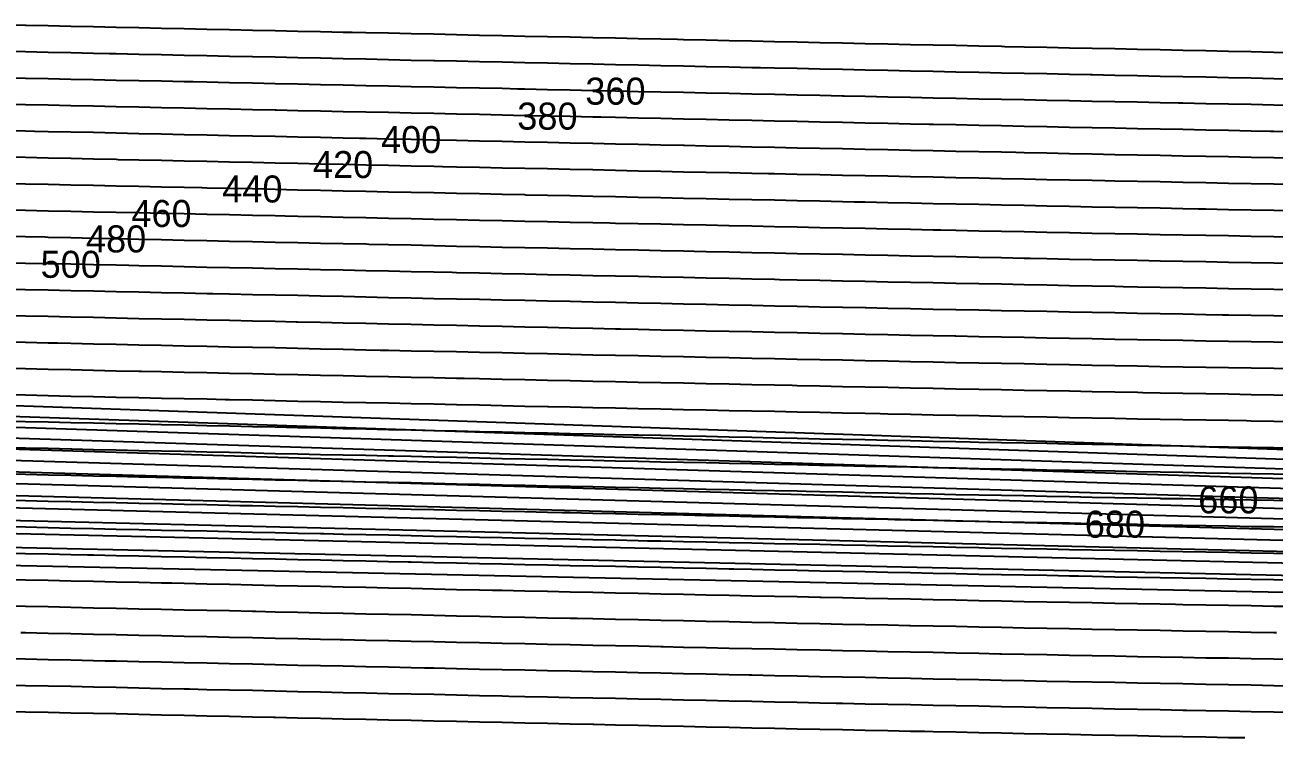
# Model space of a CAD drawing. Header units: metres. Extents: x 3386 to 5486, y 31 to 113.
# Drawn here: x 4256.4 to 4372, y 32.7 to 98.7 of the extents above; entities that cross this region are included whole.
import ezdxf
from ezdxf.enums import TextEntityAlignment as Align

# ---------------------------------------------------------------- set-up
doc = ezdxf.new("R2010")
doc.units = ezdxf.units.M
for name, color, linetype in [('Vs_320', 7, 'Continuous'), ('Vs_340', 7, 'Continuous'), ('Vs_360', 7, 'Continuous'), ('Vs_380', 7, 'Continuous'), ('Vs_400', 7, 'Continuous'), ('Vs_420', 7, 'Continuous'), ('Vs_440', 7, 'Continuous'), ('Vs_460', 7, 'Continuous'), ('Vs_480', 7, 'Continuous'), ('Vs_500', 7, 'Continuous'), ('Vs_520', 7, 'Continuous'), ('Vs_540', 7, 'Continuous'), ('Vs_560', 7, 'Continuous'), ('Vs_580', 7, 'Continuous'), ('Vs_600', 7, 'Continuous'), ('Vs_620', 7, 'Continuous'), ('Vs_640', 7, 'Continuous'), ('Vs_660', 7, 'Continuous'), ('Vs_680', 7, 'Continuous'), ('Vs_700', 7, 'Continuous'), ('Vs_720', 7, 'Continuous'), ('Vs_740', 7, 'Continuous'), ('Vs_760', 7, 'Continuous'), ('Vs_780', 7, 'Continuous'), ('Vs_800', 7, 'Continuous'), ('Vs_820', 7, 'Continuous'), ('Vs_840', 7, 'Continuous'), ('Vs_860', 7, 'Continuous'), ('Vs_880', 7, 'Continuous'), ('Vs_900', 7, 'Continuous'), ('Vs_920', 7, 'Continuous'), ('Vs_940', 7, 'Continuous'), ('Vs_960', 7, 'Continuous')]:
    doc.layers.add(name, color=color, linetype=linetype)

msp = doc.modelspace()

# ---------------------------------------------------------------- linework, layer by layer
at = {"layer": 'Vs_320'}
msp.add_lwpolyline([(4374.12, 96.1), (4372.02, 96.15), (4369.92, 96.19), (4367.81, 96.23), (4365.71, 96.28), (4363.61, 96.32), (4361.51, 96.37), (4359.41, 96.41), (4357.31, 96.46), (4355.21, 96.5), (4353.11, 96.55), (4351.01, 96.59), (4348.9, 96.64), (4347.12, 96.67), (4346.8, 96.68), (4344.7, 96.73), (4342.6, 96.77), (4340.5, 96.82), (4338.4, 96.86), (4336.3, 96.91), (4334.2, 96.95), (4332.1, 97), (4329.99, 97.04), (4327.89, 97.09), (4325.79, 97.13), (4323.69, 97.18), (4321.59, 97.22), (4319.49, 97.27), (4317.39, 97.31), (4316.81, 97.33), (4315.29, 97.36), (4313.19, 97.41), (4311.08, 97.45), (4308.98, 97.5), (4306.88, 97.54), (4304.78, 97.59), (4302.68, 97.63), (4300.58, 97.68), (4298.48, 97.72), (4296.38, 97.77), (4294.28, 97.82), (4292.17, 97.86), (4290.07, 97.91), (4287.97, 97.95), (4286.71, 97.98), (4285.87, 98), (4283.77, 98.04), (4281.67, 98.09), (4279.57, 98.13), (4277.47, 98.18), (4275.37, 98.23), (4273.26, 98.27), (4271.16, 98.32), (4269.06, 98.36), (4266.96, 98.41), (4264.86, 98.45), (4262.76, 98.5), (4260.66, 98.54), (4258.56, 98.59), (4256.53, 98.63), (4256.46, 98.63), (4254.35, 98.68)], dxfattribs=at)
at = {"layer": 'Vs_340'}
msp.add_lwpolyline([(4374.12, 93.66), (4372.02, 93.71), (4369.92, 93.75), (4367.81, 93.79), (4365.71, 93.84), (4363.61, 93.88), (4361.51, 93.92), (4359.41, 93.97), (4357.31, 94.01), (4355.21, 94.06), (4355.04, 94.06), (4353.11, 94.1), (4351.01, 94.15), (4348.9, 94.19), (4346.8, 94.23), (4344.7, 94.28), (4342.6, 94.32), (4340.5, 94.37), (4338.4, 94.41), (4336.3, 94.46), (4334.2, 94.5), (4332.1, 94.55), (4329.99, 94.6), (4327.89, 94.64), (4325.79, 94.69), (4324.5, 94.71), (4323.69, 94.73), (4321.59, 94.78), (4319.49, 94.82), (4317.39, 94.87), (4315.29, 94.91), (4313.19, 94.96), (4311.08, 95), (4308.98, 95.05), (4306.88, 95.1), (4304.78, 95.14), (4302.68, 95.19), (4300.58, 95.23), (4298.48, 95.28), (4296.38, 95.32), (4294.37, 95.37), (4294.28, 95.37), (4292.17, 95.41), (4290.07, 95.46), (4287.97, 95.51), (4285.87, 95.55), (4283.77, 95.6), (4281.67, 95.64), (4279.57, 95.69), (4277.47, 95.73), (4275.37, 95.78), (4273.26, 95.83), (4271.16, 95.87), (4269.06, 95.92), (4266.96, 95.96), (4264.86, 96.01), (4264.26, 96.02), (4262.76, 96.05), (4260.66, 96.1), (4258.56, 96.14), (4256.46, 96.19), (4254.35, 96.23)], dxfattribs=at)
at = {"layer": 'Vs_360'}
msp.add_lwpolyline([(4374.12, 91.22), (4372.02, 91.27), (4369.92, 91.31), (4367.81, 91.35), (4365.71, 91.39), (4363.61, 91.44), (4363.18, 91.45), (4361.51, 91.48), (4359.41, 91.53), (4357.31, 91.57), (4355.21, 91.61), (4353.11, 91.66), (4351.01, 91.7), (4348.9, 91.75), (4346.8, 91.79), (4344.7, 91.83), (4342.6, 91.88), (4340.5, 91.92), (4338.4, 91.97), (4336.3, 92.01), (4334.2, 92.06), (4332.26, 92.1), (4332.1, 92.1), (4329.99, 92.15), (4327.89, 92.19), (4325.79, 92.24), (4323.69, 92.28), (4321.59, 92.33), (4319.49, 92.38), (4317.39, 92.42), (4315.29, 92.47), (4313.19, 92.51), (4311.08, 92.56), (4308.98, 92.6), (4306.88, 92.65), (4304.78, 92.69), (4302.68, 92.74), (4302.04, 92.75), (4300.58, 92.79), (4298.48, 92.83), (4296.38, 92.88), (4294.28, 92.92), (4292.17, 92.97), (4290.07, 93.01), (4287.97, 93.06), (4285.87, 93.11), (4283.77, 93.15), (4281.67, 93.2), (4279.57, 93.24), (4277.47, 93.29), (4275.37, 93.33), (4273.26, 93.38), (4271.98, 93.41), (4271.16, 93.42), (4269.06, 93.47), (4266.96, 93.52), (4264.86, 93.56), (4262.76, 93.61), (4260.66, 93.65), (4258.56, 93.7), (4256.46, 93.74), (4254.35, 93.79)], dxfattribs=at)
at = {"layer": 'Vs_380'}
msp.add_lwpolyline([(4374.12, 88.79), (4372.02, 88.83), (4371.68, 88.83), (4369.92, 88.87), (4367.81, 88.91), (4365.71, 88.95), (4363.61, 89), (4361.51, 89.04), (4359.41, 89.08), (4357.31, 89.13), (4355.21, 89.17), (4353.11, 89.21), (4351.01, 89.26), (4348.9, 89.3), (4346.8, 89.35), (4344.7, 89.39), (4342.6, 89.43), (4340.5, 89.48), (4340.11, 89.49), (4338.4, 89.52), (4336.3, 89.57), (4334.2, 89.61), (4332.1, 89.66), (4329.99, 89.7), (4327.89, 89.75), (4325.79, 89.79), (4323.69, 89.84), (4321.59, 89.88), (4319.49, 89.93), (4317.39, 89.98), (4315.29, 90.02), (4313.19, 90.07), (4311.08, 90.11), (4309.74, 90.14), (4308.98, 90.16), (4306.88, 90.2), (4304.78, 90.25), (4302.68, 90.29), (4300.58, 90.34), (4298.48, 90.39), (4296.38, 90.43), (4294.28, 90.48), (4292.17, 90.52), (4290.07, 90.57), (4287.97, 90.61), (4285.87, 90.66), (4283.77, 90.71), (4281.67, 90.75), (4279.68, 90.79), (4279.57, 90.8), (4277.47, 90.84), (4275.37, 90.89), (4273.26, 90.93), (4271.16, 90.98), (4269.06, 91.02), (4266.96, 91.07), (4264.86, 91.12), (4262.76, 91.16), (4260.66, 91.21), (4258.56, 91.25), (4256.46, 91.3), (4254.35, 91.34)], dxfattribs=at)
at = {"layer": 'Vs_400'}
msp.add_lwpolyline([(4374.12, 86.35), (4372.02, 86.39), (4369.92, 86.43), (4367.81, 86.47), (4365.71, 86.51), (4363.61, 86.56), (4361.51, 86.6), (4359.41, 86.64), (4357.31, 86.68), (4355.21, 86.73), (4353.11, 86.77), (4351.01, 86.81), (4348.9, 86.86), (4348.13, 86.87), (4346.8, 86.9), (4344.7, 86.95), (4342.6, 86.99), (4340.5, 87.03), (4338.4, 87.08), (4336.3, 87.12), (4334.2, 87.17), (4332.1, 87.21), (4329.99, 87.26), (4327.89, 87.3), (4325.79, 87.35), (4323.69, 87.39), (4321.59, 87.44), (4319.49, 87.48), (4317.47, 87.53), (4317.39, 87.53), (4315.29, 87.57), (4313.19, 87.62), (4311.08, 87.67), (4308.98, 87.71), (4306.88, 87.76), (4304.78, 87.8), (4302.68, 87.85), (4300.58, 87.89), (4298.48, 87.94), (4296.38, 87.99), (4294.28, 88.03), (4292.17, 88.08), (4290.07, 88.12), (4287.97, 88.17), (4287.38, 88.18), (4285.87, 88.21), (4283.77, 88.26), (4281.67, 88.31), (4279.57, 88.35), (4277.47, 88.4), (4275.37, 88.44), (4273.26, 88.49), (4271.16, 88.53), (4269.06, 88.58), (4266.96, 88.62), (4264.86, 88.67), (4262.76, 88.72), (4260.66, 88.76), (4258.56, 88.81), (4257.31, 88.83), (4256.46, 88.85), (4254.35, 88.9)], dxfattribs=at)
at = {"layer": 'Vs_420'}
msp.add_lwpolyline([(4374.12, 83.91), (4372.02, 83.95), (4369.92, 83.99), (4367.81, 84.03), (4365.71, 84.07), (4363.61, 84.12), (4361.51, 84.16), (4359.41, 84.2), (4357.31, 84.24), (4356.39, 84.26), (4355.21, 84.29), (4353.11, 84.33), (4351.01, 84.37), (4348.9, 84.41), (4346.8, 84.46), (4344.7, 84.5), (4342.6, 84.55), (4340.5, 84.59), (4338.4, 84.63), (4336.3, 84.68), (4334.2, 84.72), (4332.1, 84.77), (4329.99, 84.81), (4327.89, 84.86), (4325.79, 84.9), (4325.26, 84.91), (4323.69, 84.95), (4321.59, 84.99), (4319.49, 85.04), (4317.39, 85.08), (4315.29, 85.13), (4313.19, 85.17), (4311.08, 85.22), (4308.98, 85.27), (4306.88, 85.31), (4304.78, 85.36), (4302.68, 85.4), (4300.58, 85.45), (4298.48, 85.49), (4296.38, 85.54), (4295.08, 85.57), (4294.28, 85.59), (4292.17, 85.63), (4290.07, 85.68), (4287.97, 85.72), (4285.87, 85.77), (4283.77, 85.81), (4281.67, 85.86), (4279.57, 85.91), (4277.47, 85.95), (4275.37, 86), (4273.26, 86.04), (4271.16, 86.09), (4269.06, 86.13), (4266.96, 86.18), (4265.06, 86.22), (4264.86, 86.23), (4262.76, 86.27), (4260.66, 86.32), (4258.56, 86.36), (4256.46, 86.41), (4254.35, 86.45)], dxfattribs=at)
at = {"layer": 'Vs_440'}
msp.add_lwpolyline([(4374.12, 81.48), (4372.02, 81.51), (4369.92, 81.55), (4367.81, 81.59), (4365.71, 81.64), (4365.04, 81.65), (4363.61, 81.68), (4361.51, 81.72), (4359.41, 81.76), (4357.31, 81.8), (4355.21, 81.84), (4353.11, 81.89), (4351.01, 81.93), (4348.9, 81.97), (4346.8, 82.02), (4344.7, 82.06), (4342.6, 82.1), (4340.5, 82.15), (4338.4, 82.19), (4336.3, 82.24), (4334.2, 82.28), (4333.16, 82.3), (4332.1, 82.32), (4329.99, 82.37), (4327.89, 82.41), (4325.79, 82.46), (4323.69, 82.5), (4321.59, 82.55), (4319.49, 82.59), (4317.39, 82.64), (4315.29, 82.68), (4313.19, 82.73), (4311.08, 82.78), (4308.98, 82.82), (4306.88, 82.87), (4304.78, 82.91), (4302.8, 82.95), (4302.68, 82.96), (4300.58, 83), (4298.48, 83.05), (4296.38, 83.09), (4294.28, 83.14), (4292.17, 83.19), (4290.07, 83.23), (4287.97, 83.28), (4285.87, 83.32), (4283.77, 83.37), (4281.67, 83.41), (4279.57, 83.46), (4277.47, 83.51), (4275.37, 83.55), (4273.26, 83.6), (4272.79, 83.61), (4271.16, 83.64), (4269.06, 83.69), (4266.96, 83.73), (4264.86, 83.78), (4262.76, 83.83), (4260.66, 83.87), (4258.56, 83.92), (4256.46, 83.96), (4254.35, 84.01)], dxfattribs=at)
at = {"layer": 'Vs_460'}
msp.add_lwpolyline([(4374.12, 79.04), (4372.02, 79.08), (4369.92, 79.12), (4367.81, 79.16), (4365.71, 79.2), (4363.61, 79.24), (4361.51, 79.28), (4359.41, 79.32), (4357.31, 79.36), (4355.21, 79.4), (4353.11, 79.44), (4351.01, 79.49), (4348.9, 79.53), (4346.8, 79.57), (4344.7, 79.62), (4342.6, 79.66), (4341.2, 79.69), (4340.5, 79.7), (4338.4, 79.75), (4336.3, 79.79), (4334.2, 79.84), (4332.1, 79.88), (4329.99, 79.92), (4327.89, 79.97), (4325.79, 80.01), (4323.69, 80.06), (4321.59, 80.1), (4319.49, 80.15), (4317.39, 80.19), (4315.29, 80.24), (4313.19, 80.28), (4311.08, 80.33), (4310.55, 80.34), (4308.98, 80.38), (4306.88, 80.42), (4304.78, 80.47), (4302.68, 80.51), (4300.58, 80.56), (4298.48, 80.6), (4296.38, 80.65), (4294.28, 80.7), (4292.17, 80.74), (4290.07, 80.79), (4287.97, 80.83), (4285.87, 80.88), (4283.77, 80.92), (4281.67, 80.97), (4280.52, 80.99), (4279.57, 81.02), (4277.47, 81.06), (4275.37, 81.11), (4273.26, 81.15), (4271.16, 81.2), (4269.06, 81.24), (4266.96, 81.29), (4264.86, 81.34), (4262.76, 81.38), (4260.66, 81.43), (4258.56, 81.47), (4256.46, 81.52), (4254.35, 81.56)], dxfattribs=at)
at = {"layer": 'Vs_480'}
msp.add_lwpolyline([(4374.12, 76.6), (4372.02, 76.64), (4369.92, 76.68), (4367.81, 76.72), (4365.71, 76.76), (4363.61, 76.8), (4361.51, 76.84), (4359.41, 76.88), (4357.31, 76.92), (4355.21, 76.96), (4353.11, 77), (4351.01, 77.04), (4349.47, 77.08), (4348.9, 77.09), (4346.8, 77.13), (4344.7, 77.17), (4342.6, 77.22), (4340.5, 77.26), (4338.4, 77.3), (4336.3, 77.35), (4334.2, 77.39), (4332.1, 77.44), (4329.99, 77.48), (4327.89, 77.52), (4325.79, 77.57), (4323.69, 77.61), (4321.59, 77.66), (4319.49, 77.7), (4318.36, 77.73), (4317.39, 77.75), (4315.29, 77.79), (4313.19, 77.84), (4311.08, 77.89), (4308.98, 77.93), (4306.88, 77.98), (4304.78, 78.02), (4302.68, 78.07), (4300.58, 78.11), (4298.48, 78.16), (4296.38, 78.2), (4294.28, 78.25), (4292.17, 78.3), (4290.07, 78.34), (4288.24, 78.38), (4287.97, 78.39), (4285.87, 78.43), (4283.77, 78.48), (4281.67, 78.53), (4279.57, 78.57), (4277.47, 78.62), (4275.37, 78.66), (4273.26, 78.71), (4271.16, 78.75), (4269.06, 78.8), (4266.96, 78.85), (4264.86, 78.89), (4262.76, 78.94), (4260.66, 78.98), (4258.56, 79.03), (4258.28, 79.04), (4256.46, 79.07), (4254.35, 79.12)], dxfattribs=at)
at = {"layer": 'Vs_500'}
msp.add_lwpolyline([(4374.12, 74.17), (4372.02, 74.2), (4369.92, 74.24), (4367.81, 74.28), (4365.71, 74.32), (4363.61, 74.36), (4361.51, 74.4), (4359.41, 74.44), (4358.08, 74.46), (4357.31, 74.48), (4355.21, 74.52), (4353.11, 74.56), (4351.01, 74.6), (4348.9, 74.64), (4346.8, 74.69), (4344.7, 74.73), (4342.6, 74.77), (4340.5, 74.82), (4338.4, 74.86), (4336.3, 74.9), (4334.2, 74.95), (4332.1, 74.99), (4329.99, 75.04), (4327.89, 75.08), (4326.26, 75.12), (4325.79, 75.13), (4323.69, 75.17), (4321.59, 75.22), (4319.49, 75.26), (4317.39, 75.31), (4315.29, 75.35), (4313.19, 75.4), (4311.08, 75.44), (4308.98, 75.49), (4306.88, 75.53), (4304.78, 75.58), (4302.68, 75.62), (4300.58, 75.67), (4298.48, 75.71), (4296.38, 75.76), (4295.98, 75.77), (4294.28, 75.81), (4292.17, 75.85), (4290.07, 75.9), (4287.97, 75.94), (4285.87, 75.99), (4283.77, 76.04), (4281.67, 76.08), (4279.57, 76.13), (4277.47, 76.17), (4275.37, 76.22), (4273.26, 76.26), (4271.16, 76.31), (4269.06, 76.36), (4266.96, 76.4), (4266.05, 76.42), (4264.86, 76.45), (4262.76, 76.49), (4260.66, 76.54), (4258.56, 76.59), (4256.46, 76.63), (4254.35, 76.68)], dxfattribs=at)
at = {"layer": 'Vs_520'}
msp.add_lwpolyline([(4374.12, 71.73), (4372.02, 71.77), (4369.92, 71.8), (4367.81, 71.84), (4367.27, 71.85), (4365.71, 71.88), (4363.61, 71.92), (4361.51, 71.96), (4359.41, 72), (4357.31, 72.04), (4355.21, 72.08), (4353.11, 72.12), (4351.01, 72.16), (4348.9, 72.2), (4346.8, 72.24), (4344.7, 72.29), (4342.6, 72.33), (4340.5, 72.37), (4338.4, 72.42), (4336.3, 72.46), (4334.28, 72.5), (4334.2, 72.5), (4332.1, 72.55), (4329.99, 72.59), (4327.89, 72.64), (4325.79, 72.68), (4323.69, 72.73), (4321.59, 72.77), (4319.49, 72.82), (4317.39, 72.86), (4315.29, 72.91), (4313.19, 72.95), (4311.08, 73), (4308.98, 73.04), (4306.88, 73.09), (4304.78, 73.13), (4303.75, 73.16), (4302.68, 73.18), (4300.58, 73.22), (4298.48, 73.27), (4296.38, 73.32), (4294.28, 73.36), (4292.17, 73.41), (4290.07, 73.45), (4287.97, 73.5), (4285.87, 73.55), (4283.77, 73.59), (4281.67, 73.64), (4279.57, 73.68), (4277.47, 73.73), (4275.37, 73.77), (4273.8, 73.81), (4273.26, 73.82), (4271.16, 73.87), (4269.06, 73.91), (4266.96, 73.96), (4264.86, 74), (4262.76, 74.05), (4260.66, 74.1), (4258.56, 74.14), (4256.46, 74.19), (4254.35, 74.23)], dxfattribs=at)
at = {"layer": 'Vs_540'}
msp.add_lwpolyline([(4374.12, 69.29), (4372.02, 69.33), (4369.92, 69.36), (4367.81, 69.4), (4365.71, 69.44), (4363.61, 69.48), (4361.51, 69.52), (4359.41, 69.55), (4357.31, 69.59), (4355.21, 69.64), (4353.11, 69.68), (4351.01, 69.72), (4348.9, 69.76), (4346.8, 69.8), (4344.7, 69.84), (4342.6, 69.89), (4342.5, 69.89), (4340.5, 69.93), (4338.4, 69.97), (4336.3, 70.02), (4334.2, 70.06), (4332.1, 70.11), (4329.99, 70.15), (4327.89, 70.19), (4325.79, 70.24), (4323.69, 70.28), (4321.59, 70.33), (4319.49, 70.37), (4317.39, 70.42), (4315.29, 70.46), (4313.19, 70.51), (4311.56, 70.54), (4311.08, 70.55), (4308.98, 70.6), (4306.88, 70.64), (4304.78, 70.69), (4302.68, 70.74), (4300.58, 70.78), (4298.48, 70.83), (4296.38, 70.87), (4294.28, 70.92), (4292.17, 70.96), (4290.07, 71.01), (4287.97, 71.06), (4285.87, 71.1), (4283.77, 71.15), (4281.67, 71.19), (4281.54, 71.2), (4279.57, 71.24), (4277.47, 71.29), (4275.37, 71.33), (4273.26, 71.38), (4271.16, 71.42), (4269.06, 71.47), (4266.96, 71.51), (4264.86, 71.56), (4262.76, 71.61), (4260.66, 71.65), (4258.56, 71.7), (4256.46, 71.74), (4254.35, 71.79)], dxfattribs=at)
at = {"layer": 'Vs_560'}
msp.add_lwpolyline([(4374.12, 66.85), (4372.02, 66.89), (4369.92, 66.92), (4367.81, 66.96), (4365.71, 67), (4363.61, 67.04), (4361.51, 67.07), (4359.41, 67.11), (4357.31, 67.15), (4355.21, 67.19), (4353.11, 67.23), (4351.01, 67.28), (4350.98, 67.28), (4348.9, 67.32), (4346.8, 67.36), (4344.7, 67.4), (4342.6, 67.44), (4340.5, 67.49), (4338.4, 67.53), (4336.3, 67.57), (4334.2, 67.62), (4332.1, 67.66), (4329.99, 67.71), (4327.89, 67.75), (4325.79, 67.79), (4323.69, 67.84), (4321.59, 67.88), (4319.49, 67.93), (4319.45, 67.93), (4317.39, 67.97), (4315.29, 68.02), (4313.19, 68.06), (4311.08, 68.11), (4308.98, 68.15), (4306.88, 68.2), (4304.78, 68.25), (4302.68, 68.29), (4300.58, 68.34), (4298.48, 68.38), (4296.38, 68.43), (4294.28, 68.47), (4292.17, 68.52), (4290.07, 68.57), (4289.3, 68.58), (4287.97, 68.61), (4285.87, 68.66), (4283.77, 68.7), (4281.67, 68.75), (4279.57, 68.8), (4277.47, 68.84), (4275.37, 68.89), (4273.26, 68.93), (4271.16, 68.98), (4269.06, 69.03), (4266.96, 69.07), (4264.86, 69.12), (4262.76, 69.16), (4260.66, 69.21), (4259.43, 69.24), (4258.56, 69.26), (4256.46, 69.3), (4254.35, 69.35)], dxfattribs=at)
at = {"layer": 'Vs_580'}
msp.add_lwpolyline([(4374.12, 64.41), (4372.02, 64.45), (4369.92, 64.48), (4367.81, 64.52), (4365.71, 64.56), (4363.61, 64.59), (4361.51, 64.63), (4359.89, 64.66), (4359.41, 64.67), (4357.31, 64.71), (4355.21, 64.75), (4353.11, 64.79), (4351.01, 64.83), (4348.9, 64.88), (4346.8, 64.92), (4344.7, 64.96), (4342.6, 65), (4340.5, 65.04), (4338.4, 65.09), (4336.3, 65.13), (4334.2, 65.17), (4332.1, 65.22), (4329.99, 65.26), (4327.89, 65.31), (4327.44, 65.32), (4325.79, 65.35), (4323.69, 65.4), (4321.59, 65.44), (4319.49, 65.49), (4317.39, 65.53), (4315.29, 65.58), (4313.19, 65.62), (4311.08, 65.67), (4308.98, 65.71), (4306.88, 65.76), (4304.78, 65.8), (4302.68, 65.85), (4300.58, 65.89), (4298.48, 65.94), (4297.07, 65.97), (4296.38, 65.99), (4294.28, 66.03), (4292.17, 66.08), (4290.07, 66.12), (4287.97, 66.17), (4285.87, 66.21), (4283.77, 66.26), (4281.67, 66.31), (4279.57, 66.35), (4277.47, 66.4), (4275.37, 66.44), (4273.26, 66.49), (4271.16, 66.54), (4269.06, 66.58), (4267.21, 66.62), (4266.96, 66.63), (4264.86, 66.67), (4262.76, 66.72), (4260.66, 66.77), (4258.56, 66.81), (4256.46, 66.86), (4254.35, 66.9)], dxfattribs=at)
at = {"layer": 'Vs_600'}
msp.add_lwpolyline([(4374.12, 61.97), (4372.02, 62.01), (4369.92, 62.04), (4369.48, 62.05), (4367.81, 62.08), (4365.71, 62.12), (4363.61, 62.15), (4361.51, 62.19), (4359.41, 62.23), (4357.31, 62.27), (4355.21, 62.31), (4353.11, 62.35), (4351.01, 62.39), (4348.9, 62.43), (4346.8, 62.47), (4344.7, 62.52), (4342.6, 62.56), (4340.5, 62.6), (4338.4, 62.65), (4336.3, 62.69), (4335.57, 62.7), (4334.2, 62.73), (4332.1, 62.78), (4329.99, 62.82), (4327.89, 62.86), (4325.79, 62.91), (4323.69, 62.95), (4321.59, 63), (4319.49, 63.04), (4317.39, 63.09), (4315.29, 63.13), (4313.19, 63.18), (4311.08, 63.22), (4308.98, 63.27), (4306.88, 63.31), (4304.88, 63.36), (4304.78, 63.36), (4302.68, 63.4), (4300.58, 63.45), (4298.48, 63.5), (4296.38, 63.54), (4294.28, 63.59), (4292.17, 63.63), (4290.07, 63.68), (4287.97, 63.73), (4285.87, 63.77), (4283.77, 63.82), (4281.67, 63.86), (4279.57, 63.91), (4277.47, 63.96), (4275.37, 64), (4274.97, 64.01), (4273.26, 64.05), (4271.16, 64.09), (4269.06, 64.14), (4266.96, 64.19), (4264.86, 64.23), (4262.76, 64.28), (4260.66, 64.32), (4258.56, 64.37), (4256.46, 64.42), (4254.35, 64.46)], dxfattribs=at)
at = {"layer": 'Vs_620'}
msp.add_lwpolyline([(4374.12, 59.53), (4372.02, 59.57), (4369.92, 59.6), (4367.81, 59.64), (4365.71, 59.67), (4363.61, 59.71), (4361.51, 59.75), (4359.41, 59.79), (4357.31, 59.83), (4355.21, 59.87), (4353.11, 59.91), (4351.01, 59.95), (4348.9, 59.99), (4346.8, 60.03), (4344.7, 60.07), (4343.9, 60.09), (4342.6, 60.12), (4340.5, 60.16), (4338.4, 60.2), (4336.3, 60.25), (4334.2, 60.29), (4332.1, 60.33), (4329.99, 60.38), (4327.89, 60.42), (4325.79, 60.47), (4323.69, 60.51), (4321.59, 60.55), (4319.49, 60.6), (4317.39, 60.64), (4315.29, 60.69), (4313.19, 60.73), (4312.75, 60.74), (4311.08, 60.78), (4308.98, 60.82), (4306.88, 60.87), (4304.78, 60.92), (4302.68, 60.96), (4300.58, 61.01), (4298.48, 61.05), (4296.38, 61.1), (4294.28, 61.14), (4292.17, 61.19), (4290.07, 61.24), (4287.97, 61.28), (4285.87, 61.33), (4283.77, 61.37), (4282.74, 61.4), (4281.67, 61.42), (4279.57, 61.47), (4277.47, 61.51), (4275.37, 61.56), (4273.26, 61.6), (4271.16, 61.65), (4269.06, 61.7), (4266.96, 61.74), (4264.86, 61.79), (4262.76, 61.84), (4260.66, 61.88), (4258.56, 61.93), (4256.46, 61.97), (4254.35, 62.02)], dxfattribs=at)
at = {"layer": 'Vs_640'}
msp.add_lwpolyline([(4374.12, 57.09), (4372.02, 57.12), (4369.92, 57.16), (4367.81, 57.2), (4365.71, 57.23), (4363.61, 57.27), (4361.51, 57.31), (4359.41, 57.35), (4357.31, 57.39), (4355.21, 57.43), (4353.11, 57.47), (4352.53, 57.48), (4351.01, 57.51), (4348.9, 57.55), (4346.8, 57.59), (4344.7, 57.63), (4342.6, 57.67), (4340.5, 57.72), (4338.4, 57.76), (4336.3, 57.8), (4334.2, 57.85), (4332.1, 57.89), (4329.99, 57.93), (4327.89, 57.98), (4325.79, 58.02), (4323.69, 58.07), (4321.59, 58.11), (4320.69, 58.13), (4319.49, 58.16), (4317.39, 58.2), (4315.29, 58.25), (4313.19, 58.29), (4311.08, 58.34), (4308.98, 58.38), (4306.88, 58.43), (4304.78, 58.47), (4302.68, 58.52), (4300.58, 58.56), (4298.48, 58.61), (4296.38, 58.66), (4294.28, 58.7), (4292.17, 58.75), (4290.52, 58.78), (4290.07, 58.79), (4287.97, 58.84), (4285.87, 58.89), (4283.77, 58.93), (4281.67, 58.98), (4279.57, 59.02), (4277.47, 59.07), (4275.37, 59.12), (4273.26, 59.16), (4271.16, 59.21), (4269.06, 59.25), (4266.96, 59.3), (4264.86, 59.35), (4262.76, 59.39), (4260.75, 59.44), (4260.66, 59.44), (4258.56, 59.49), (4256.46, 59.53), (4254.35, 59.58)], dxfattribs=at)
at = {"layer": 'Vs_660'}
msp.add_lwpolyline([(4374.12, 54.65), (4372.02, 54.68), (4369.92, 54.72), (4367.81, 54.75), (4365.71, 54.79), (4363.61, 54.83), (4361.56, 54.86), (4361.51, 54.87), (4359.41, 54.9), (4357.31, 54.94), (4355.21, 54.98), (4353.11, 55.02), (4351.01, 55.06), (4348.9, 55.11), (4346.8, 55.15), (4344.7, 55.19), (4342.6, 55.23), (4340.5, 55.27), (4338.4, 55.32), (4336.3, 55.36), (4334.2, 55.4), (4332.1, 55.45), (4329.99, 55.49), (4328.73, 55.52), (4327.89, 55.54), (4325.79, 55.58), (4323.69, 55.62), (4321.59, 55.67), (4319.49, 55.71), (4317.39, 55.76), (4315.29, 55.8), (4313.19, 55.85), (4311.08, 55.89), (4308.98, 55.94), (4306.88, 55.98), (4304.78, 56.03), (4302.68, 56.08), (4300.58, 56.12), (4298.48, 56.17), (4298.32, 56.17), (4296.38, 56.21), (4294.28, 56.26), (4292.17, 56.31), (4290.07, 56.35), (4287.97, 56.4), (4285.87, 56.44), (4283.77, 56.49), (4281.67, 56.54), (4279.57, 56.58), (4277.47, 56.63), (4275.37, 56.67), (4273.26, 56.72), (4271.16, 56.77), (4269.06, 56.81), (4268.53, 56.82), (4266.96, 56.86), (4264.86, 56.9), (4262.76, 56.95), (4260.66, 57), (4258.56, 57.04), (4256.46, 57.09), (4254.35, 57.14)], dxfattribs=at)
at = {"layer": 'Vs_680'}
msp.add_lwpolyline([(4374.12, 52.2), (4372.02, 52.24), (4371.21, 52.25), (4369.92, 52.27), (4367.81, 52.31), (4365.71, 52.35), (4363.61, 52.38), (4361.51, 52.42), (4359.41, 52.46), (4357.31, 52.5), (4355.21, 52.54), (4353.11, 52.58), (4351.01, 52.62), (4348.9, 52.66), (4346.8, 52.7), (4344.7, 52.75), (4342.6, 52.79), (4340.5, 52.83), (4338.4, 52.87), (4336.93, 52.9), (4336.3, 52.92), (4334.2, 52.96), (4332.1, 53), (4329.99, 53.05), (4327.89, 53.09), (4325.79, 53.14), (4323.69, 53.18), (4321.59, 53.23), (4319.49, 53.27), (4317.39, 53.32), (4315.29, 53.36), (4313.19, 53.41), (4311.08, 53.45), (4308.98, 53.5), (4306.88, 53.54), (4306.16, 53.56), (4304.78, 53.59), (4302.68, 53.63), (4300.58, 53.68), (4298.48, 53.73), (4296.38, 53.77), (4294.28, 53.82), (4292.17, 53.86), (4290.07, 53.91), (4287.97, 53.95), (4285.87, 54), (4283.77, 54.05), (4281.67, 54.09), (4279.57, 54.14), (4277.47, 54.19), (4276.31, 54.21), (4275.37, 54.23), (4273.26, 54.28), (4271.16, 54.32), (4269.06, 54.37), (4266.96, 54.42), (4264.86, 54.46), (4262.76, 54.51), (4260.66, 54.56), (4258.56, 54.6), (4256.46, 54.65), (4254.35, 54.69)], dxfattribs=at)
at = {"layer": 'Vs_700'}
for points in [[(3386.6, 93.52), (4884.3, 41.73)], [(4374.12, 49.76), (4372.02, 49.79), (4369.92, 49.83), (4367.81, 49.87), (4365.71, 49.9), (4363.61, 49.94), (4361.51, 49.98), (4359.41, 50.02), (4357.31, 50.06), (4355.21, 50.1), (4353.11, 50.14), (4351.01, 50.18), (4348.9, 50.22), (4346.8, 50.26), (4345.31, 50.29), (4344.7, 50.3), (4342.6, 50.35), (4340.5, 50.39), (4338.4, 50.43), (4336.3, 50.47), (4334.2, 50.52), (4332.1, 50.56), (4329.99, 50.61), (4327.89, 50.65), (4325.79, 50.69), (4323.69, 50.74), (4321.59, 50.78), (4319.49, 50.83), (4317.39, 50.87), (4315.29, 50.92), (4314.06, 50.94), (4313.19, 50.96), (4311.08, 51.01), (4308.98, 51.05), (4306.88, 51.1), (4304.78, 51.15), (4302.68, 51.19), (4300.58, 51.24), (4298.48, 51.28), (4296.38, 51.33), (4294.28, 51.37), (4292.17, 51.42), (4290.07, 51.47), (4287.97, 51.51), (4285.87, 51.56), (4284.09, 51.6), (4283.77, 51.61), (4281.67, 51.65), (4279.57, 51.7), (4277.47, 51.74), (4275.37, 51.79), (4273.26, 51.84), (4271.16, 51.88), (4269.06, 51.93), (4266.96, 51.98), (4264.86, 52.02), (4262.76, 52.07), (4260.66, 52.11), (4258.56, 52.16), (4256.46, 52.21), (4254.42, 52.25)]]:
    msp.add_lwpolyline(points, dxfattribs=at)
at = {"layer": 'Vs_720'}
for points in [[(3386.6, 91.76), (4891.05, 41.06)], [(4374.12, 47.31), (4372.02, 47.35), (4369.92, 47.38), (4367.81, 47.42), (4365.71, 47.46), (4363.61, 47.5), (4361.51, 47.54), (4359.41, 47.57), (4357.31, 47.61), (4355.21, 47.65), (4353.95, 47.68), (4353.11, 47.69), (4351.01, 47.74), (4348.9, 47.78), (4346.8, 47.82), (4344.7, 47.86), (4342.6, 47.9), (4340.5, 47.95), (4338.4, 47.99), (4336.3, 48.03), (4334.2, 48.08), (4332.1, 48.12), (4329.99, 48.16), (4327.89, 48.21), (4325.79, 48.25), (4323.69, 48.3), (4322.03, 48.33), (4321.59, 48.34), (4319.49, 48.39), (4317.39, 48.43), (4315.29, 48.48), (4313.19, 48.52), (4311.08, 48.57), (4308.98, 48.61), (4306.88, 48.66), (4304.78, 48.7), (4302.68, 48.75), (4300.58, 48.79), (4298.48, 48.84), (4296.38, 48.89), (4294.28, 48.93), (4292.17, 48.98), (4291.89, 48.98), (4290.07, 49.02), (4287.97, 49.07), (4285.87, 49.12), (4283.77, 49.16), (4281.67, 49.21), (4279.57, 49.26), (4277.47, 49.3), (4275.37, 49.35), (4273.26, 49.39), (4271.16, 49.44), (4269.06, 49.49), (4266.96, 49.53), (4264.86, 49.58), (4262.76, 49.63), (4262.22, 49.64), (4260.66, 49.67), (4258.56, 49.72), (4256.46, 49.77), (4254.35, 49.81)]]:
    msp.add_lwpolyline(points, dxfattribs=at)
at = {"layer": 'Vs_740'}
for points in [[(3386.6, 89.98), (4897.83, 40.41)], [(4374.12, 44.87), (4372.02, 44.9), (4369.92, 44.94), (4367.81, 44.98), (4365.71, 45.01), (4363.61, 45.05), (4362.91, 45.07), (4361.51, 45.09), (4359.41, 45.13), (4357.31, 45.17), (4355.21, 45.21), (4353.11, 45.25), (4351.01, 45.29), (4348.9, 45.33), (4346.8, 45.38), (4344.7, 45.42), (4342.6, 45.46), (4340.5, 45.5), (4338.4, 45.55), (4336.3, 45.59), (4334.2, 45.63), (4332.1, 45.68), (4330.11, 45.72), (4329.99, 45.72), (4327.89, 45.77), (4325.79, 45.81), (4323.69, 45.85), (4321.59, 45.9), (4319.49, 45.94), (4317.39, 45.99), (4315.29, 46.03), (4313.19, 46.08), (4311.08, 46.12), (4308.98, 46.17), (4306.88, 46.22), (4304.78, 46.26), (4302.68, 46.31), (4300.58, 46.35), (4299.71, 46.37), (4298.48, 46.4), (4296.38, 46.44), (4294.28, 46.49), (4292.17, 46.54), (4290.07, 46.58), (4287.97, 46.63), (4285.87, 46.68), (4283.77, 46.72), (4281.67, 46.77), (4279.57, 46.81), (4277.47, 46.86), (4275.37, 46.91), (4273.26, 46.95), (4271.16, 47), (4270.01, 47.03), (4269.06, 47.05), (4266.96, 47.09), (4264.86, 47.14), (4262.76, 47.19), (4260.66, 47.23), (4258.56, 47.28), (4256.46, 47.32), (4254.35, 47.37)]]:
    msp.add_lwpolyline(points, dxfattribs=at)
at = {"layer": 'Vs_760'}
for points in [[(3386.6, 88.18), (4904.66, 39.78)], [(4372.26, 42.45), (4372.02, 42.46), (4369.92, 42.49), (4367.81, 42.53), (4365.71, 42.57), (4363.61, 42.61), (4361.51, 42.65), (4359.41, 42.69), (4357.31, 42.73), (4355.21, 42.77), (4353.11, 42.81), (4351.01, 42.85), (4348.9, 42.89), (4346.8, 42.93), (4344.7, 42.98), (4342.6, 43.02), (4340.5, 43.06), (4338.4, 43.1), (4338.31, 43.11), (4336.3, 43.15), (4334.2, 43.19), (4332.1, 43.23), (4329.99, 43.28), (4327.89, 43.32), (4325.79, 43.37), (4323.69, 43.41), (4321.59, 43.46), (4319.49, 43.5), (4317.39, 43.55), (4315.29, 43.59), (4313.19, 43.64), (4311.08, 43.68), (4308.98, 43.73), (4307.57, 43.76), (4306.88, 43.77), (4304.78, 43.82), (4302.68, 43.87), (4300.58, 43.91), (4298.48, 43.96), (4296.38, 44), (4294.28, 44.05), (4292.17, 44.1), (4290.07, 44.14), (4287.97, 44.19), (4285.87, 44.23), (4283.77, 44.28), (4281.67, 44.33), (4279.57, 44.37), (4277.8, 44.41), (4277.47, 44.42), (4275.37, 44.47), (4273.26, 44.51), (4271.16, 44.56), (4269.06, 44.61), (4266.96, 44.65), (4264.86, 44.7), (4262.76, 44.74), (4260.66, 44.79), (4258.56, 44.84), (4256.46, 44.88), (4254.35, 44.93)]]:
    msp.add_lwpolyline(points, dxfattribs=at)
at = {"layer": 'Vs_780'}
for points in [[(3386.6, 86.31), (4911.55, 39.17)], [(4374.12, 39.97), (4372.02, 40.01), (4369.92, 40.05), (4367.81, 40.09), (4365.71, 40.12), (4363.61, 40.16), (4361.51, 40.2), (4359.41, 40.24), (4357.31, 40.28), (4355.21, 40.32), (4353.11, 40.36), (4351.01, 40.41), (4348.9, 40.45), (4346.8, 40.49), (4346.66, 40.49), (4344.7, 40.53), (4342.6, 40.57), (4340.5, 40.62), (4338.4, 40.66), (4336.3, 40.7), (4334.2, 40.75), (4332.1, 40.79), (4329.99, 40.84), (4327.89, 40.88), (4325.79, 40.93), (4323.69, 40.97), (4321.59, 41.01), (4319.49, 41.06), (4317.39, 41.1), (4315.48, 41.15), (4315.29, 41.15), (4313.19, 41.2), (4311.08, 41.24), (4308.98, 41.29), (4306.88, 41.33), (4304.78, 41.38), (4302.68, 41.42), (4300.58, 41.47), (4298.48, 41.52), (4296.38, 41.56), (4294.28, 41.61), (4292.17, 41.65), (4290.07, 41.7), (4287.97, 41.75), (4285.87, 41.79), (4285.59, 41.8), (4283.77, 41.84), (4281.67, 41.89), (4279.57, 41.93), (4277.47, 41.98), (4275.37, 42.02), (4273.26, 42.07), (4271.16, 42.12), (4269.06, 42.16), (4266.96, 42.21), (4264.86, 42.26), (4262.76, 42.3), (4260.66, 42.35), (4258.56, 42.4), (4256.46, 42.44), (4256.04, 42.45)]]:
    msp.add_lwpolyline(points, dxfattribs=at)
at = {"layer": 'Vs_800'}
for points in [[(3386.6, 84.42), (4918.53, 38.57)], [(4374.12, 37.53), (4372.02, 37.56), (4369.92, 37.6), (4367.81, 37.64), (4365.71, 37.68), (4363.61, 37.72), (4361.51, 37.76), (4359.41, 37.8), (4357.31, 37.84), (4355.21, 37.88), (4355.2, 37.88), (4353.11, 37.92), (4351.01, 37.96), (4348.9, 38), (4346.8, 38.05), (4344.7, 38.09), (4342.6, 38.13), (4340.5, 38.17), (4338.4, 38.22), (4336.3, 38.26), (4334.2, 38.31), (4332.1, 38.35), (4329.99, 38.39), (4327.89, 38.44), (4325.79, 38.48), (4323.69, 38.53), (4323.46, 38.53), (4321.59, 38.57), (4319.49, 38.62), (4317.39, 38.66), (4315.29, 38.71), (4313.19, 38.75), (4311.08, 38.8), (4308.98, 38.84), (4306.88, 38.89), (4304.78, 38.94), (4302.68, 38.98), (4300.58, 39.03), (4298.48, 39.07), (4296.38, 39.12), (4294.28, 39.17), (4293.4, 39.19), (4292.17, 39.21), (4290.07, 39.26), (4287.97, 39.31), (4285.87, 39.35), (4283.77, 39.4), (4281.67, 39.44), (4279.57, 39.49), (4277.47, 39.54), (4275.37, 39.58), (4273.26, 39.63), (4271.16, 39.68), (4269.06, 39.72), (4266.96, 39.77), (4264.86, 39.82), (4263.84, 39.84), (4262.76, 39.86), (4260.66, 39.91), (4258.56, 39.96), (4256.46, 40), (4254.35, 40.05)]]:
    msp.add_lwpolyline(points, dxfattribs=at)
at = {"layer": 'Vs_820'}
for points in [[(3386.6, 82.46), (4925.61, 37.98)], [(4374.12, 35.08), (4372.02, 35.12), (4369.92, 35.15), (4367.81, 35.19), (4365.71, 35.23), (4363.94, 35.27), (4363.61, 35.27), (4361.51, 35.31), (4359.41, 35.35), (4357.31, 35.39), (4355.21, 35.44), (4353.11, 35.48), (4351.01, 35.52), (4348.9, 35.56), (4346.8, 35.6), (4344.7, 35.65), (4342.6, 35.69), (4340.5, 35.73), (4338.4, 35.78), (4336.3, 35.82), (4334.2, 35.86), (4332.1, 35.91), (4331.52, 35.92), (4329.99, 35.95), (4327.89, 36), (4325.79, 36.04), (4323.69, 36.09), (4321.59, 36.13), (4319.49, 36.18), (4317.39, 36.22), (4315.29, 36.27), (4313.19, 36.31), (4311.08, 36.36), (4308.98, 36.4), (4306.88, 36.45), (4304.78, 36.49), (4302.68, 36.54), (4301.22, 36.57), (4300.58, 36.59), (4298.48, 36.63), (4296.38, 36.68), (4294.28, 36.73), (4292.17, 36.77), (4290.07, 36.82), (4287.97, 36.86), (4285.87, 36.91), (4283.77, 36.96), (4281.67, 37), (4279.57, 37.05), (4277.47, 37.1), (4275.37, 37.14), (4273.26, 37.19), (4271.64, 37.23), (4271.16, 37.24), (4269.06, 37.28), (4266.96, 37.33), (4264.86, 37.38), (4262.76, 37.42), (4260.66, 37.47), (4258.56, 37.52), (4256.46, 37.56), (4254.35, 37.61)]]:
    msp.add_lwpolyline(points, dxfattribs=at)
at = {"layer": 'Vs_840'}
for points in [[(3386.6, 80.45), (4932.83, 37.41)], [(4369.32, 32.72), (4367.81, 32.75), (4365.71, 32.79), (4363.61, 32.83), (4361.51, 32.87), (4359.41, 32.91), (4357.31, 32.95), (4355.21, 32.99), (4353.11, 33.03), (4351.01, 33.07), (4348.9, 33.12), (4346.8, 33.16), (4344.7, 33.2), (4342.6, 33.25), (4340.5, 33.29), (4339.68, 33.31), (4338.4, 33.33), (4336.3, 33.38), (4334.2, 33.42), (4332.1, 33.47), (4329.99, 33.51), (4327.89, 33.55), (4325.79, 33.6), (4323.69, 33.64), (4321.59, 33.69), (4319.49, 33.73), (4317.39, 33.78), (4315.29, 33.82), (4313.19, 33.87), (4311.08, 33.92), (4309.08, 33.96), (4308.98, 33.96), (4306.88, 34.01), (4304.78, 34.05), (4302.68, 34.1), (4300.58, 34.15), (4298.48, 34.19), (4296.38, 34.24), (4294.28, 34.28), (4292.17, 34.33), (4290.07, 34.38), (4287.97, 34.42), (4285.87, 34.47), (4283.77, 34.52), (4281.67, 34.56), (4279.57, 34.61), (4279.43, 34.61), (4277.47, 34.66), (4275.37, 34.7), (4273.26, 34.75), (4271.16, 34.8), (4269.06, 34.84), (4266.96, 34.89), (4264.86, 34.94), (4262.76, 34.98), (4260.66, 35.03), (4258.56, 35.08), (4256.46, 35.12), (4254.35, 35.17)]]:
    msp.add_lwpolyline(points, dxfattribs=at)
at = {"layer": 'Vs_860'}
msp.add_lwpolyline([(3386.6, 78.39), (4940.26, 36.85)], dxfattribs=at)
at = {"layer": 'Vs_880'}
msp.add_lwpolyline([(3386.6, 76.24), (4947.95, 36.3)], dxfattribs=at)
at = {"layer": 'Vs_900'}
msp.add_lwpolyline([(3386.6, 74.05), (4956.08, 35.76)], dxfattribs=at)
at = {"layer": 'Vs_920'}
msp.add_lwpolyline([(3386.6, 71.77), (4964.96, 35.21)], dxfattribs=at)
at = {"layer": 'Vs_940'}
msp.add_lwpolyline([(3386.6, 69.42), (4975.33, 34.54)], dxfattribs=at)
at = {"layer": 'Vs_960'}
msp.add_lwpolyline([(3386.6, 67.02), (4989.58, 33.19)], dxfattribs=at)

# ---------------------------------------------------------------- texts
at = {"layer": 'Vs_360'}
msp.add_text('360', height=2.5, dxfattribs=at).set_placement((4311.08, 92.56), align=Align.MIDDLE_CENTER)
at = {"layer": 'Vs_380'}
msp.add_text('380', height=2.5, dxfattribs=at).set_placement((4304.78, 90.25), align=Align.MIDDLE_CENTER)
at = {"layer": 'Vs_400'}
msp.add_text('400', height=2.5, dxfattribs=at).set_placement((4292.17, 88.08), align=Align.MIDDLE_CENTER)
at = {"layer": 'Vs_420'}
msp.add_text('420', height=2.5, dxfattribs=at).set_placement((4285.87, 85.77), align=Align.MIDDLE_CENTER)
at = {"layer": 'Vs_440'}
msp.add_text('440', height=2.5, dxfattribs=at).set_placement((4277.47, 83.51), align=Align.MIDDLE_CENTER)
at = {"layer": 'Vs_460'}
msp.add_text('460', height=2.5, dxfattribs=at).set_placement((4269.06, 81.24), align=Align.MIDDLE_CENTER)
at = {"layer": 'Vs_480'}
msp.add_text('480', height=2.5, dxfattribs=at).set_placement((4264.86, 78.89), align=Align.MIDDLE_CENTER)
at = {"layer": 'Vs_500'}
msp.add_text('500', height=2.5, dxfattribs=at).set_placement((4260.66, 76.54), align=Align.MIDDLE_CENTER)
at = {"layer": 'Vs_660'}
msp.add_text('660', height=2.5, dxfattribs=at).set_placement((4367.81, 54.75), align=Align.MIDDLE_CENTER)
at = {"layer": 'Vs_680'}
msp.add_text('680', height=2.5, dxfattribs=at).set_placement((4357.31, 52.5), align=Align.MIDDLE_CENTER)

doc.saveas('drawing.dxf')
